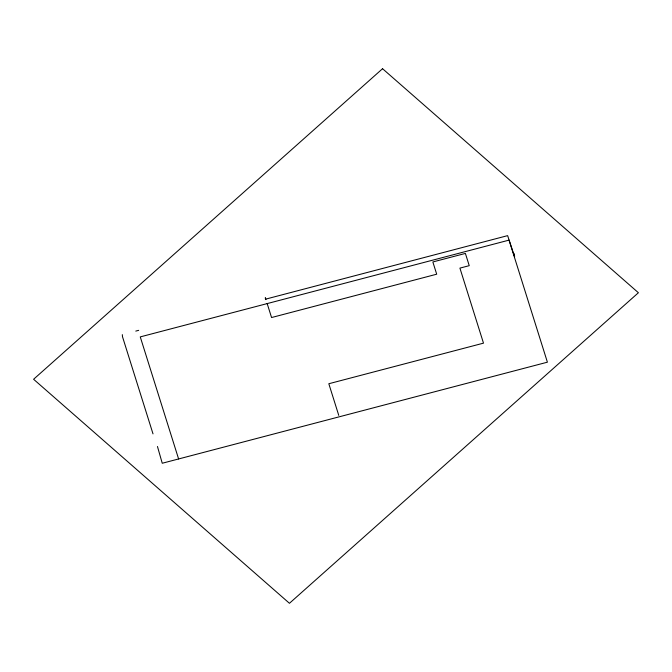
<?xml version="1.0" encoding="UTF-8"?>
<svg xmlns="http://www.w3.org/2000/svg" width="672" height="672" viewBox="0 0 672 672"><rect width="100%" height="100%" fill="white"/><g stroke="black" fill="none" stroke-linecap="round" stroke-linejoin="round"><path stroke-width="1.01" d="M135.786 331.103L138.676 330.338M338.764 415.397L328.818 383.737L483.496 343.148L459.917 268.111L469.241 265.667L465.394 253.42L432.852 261.954L436.699 274.201L271.564 317.537L267.137 303.458M265.927 299.611L265.322 297.688L265.457 299.191L507.637 235.637L514.601 256.704L514.349 253.814M178.609 458.959L140.263 336.899L509.048 240.122L547.403 362.183L162.246 463.252L157.458 446.494M153.014 433.877L122.489 336.706L122.312 334.639M382.553 68.704L33.6 379.26L289.447 603.296L638.4 292.74L382.553 68.704"/></g></svg>
